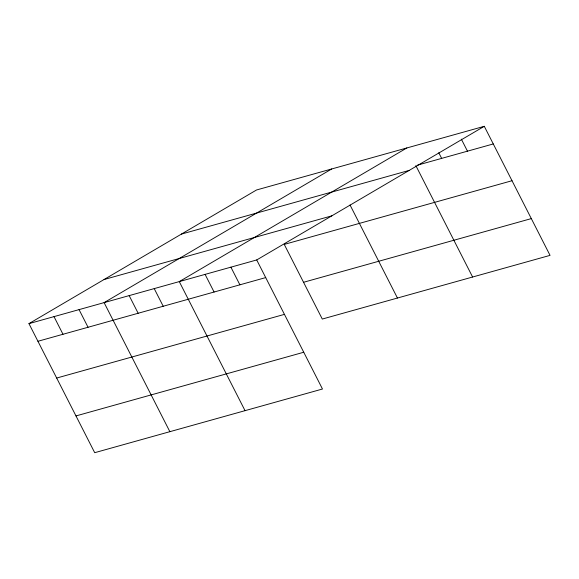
<?xml version="1.0" encoding="UTF-8"?>
<svg xmlns="http://www.w3.org/2000/svg" width="579" height="579" viewBox="0 0 579 579"><rect width="100%" height="100%" fill="white"/><g stroke="black" fill="none" stroke-linecap="round" stroke-linejoin="round"><path stroke-width="0.87" d="M28.95 323.632L256.714 259.949L322.481 389.016L94.71 452.691L28.95 323.632L256.519 189.984L484.29 126.309L550.05 255.368L322.286 319.051L284.246 244.403L512.017 180.72M331.687 168.974L104.111 302.614L169.871 431.681M406.849 147.956L179.273 281.604L245.04 410.663M256.714 259.949L484.29 126.309M417.56 165.124L493.279 143.954M181.422 234.09L409.194 170.407M104.046 279.527L331.818 215.851M37.939 341.277L265.71 277.594M303.548 282.284L531.319 218.601M56.677 378.044L284.441 314.368M75.979 415.925L303.743 352.249M461.34 139.141L467.47 151.17M438.795 152.776L441.654 158.385M415.838 165.608L472.609 277.023M350.042 205.002L397.447 298.033M230.905 267.165L239.894 284.817M205.089 274.381L214.085 292.033M154.224 288.61L163.213 306.255M129.168 295.608L138.157 313.261M79.055 309.62L88.051 327.265M54.006 316.626L62.995 334.271"/></g></svg>
